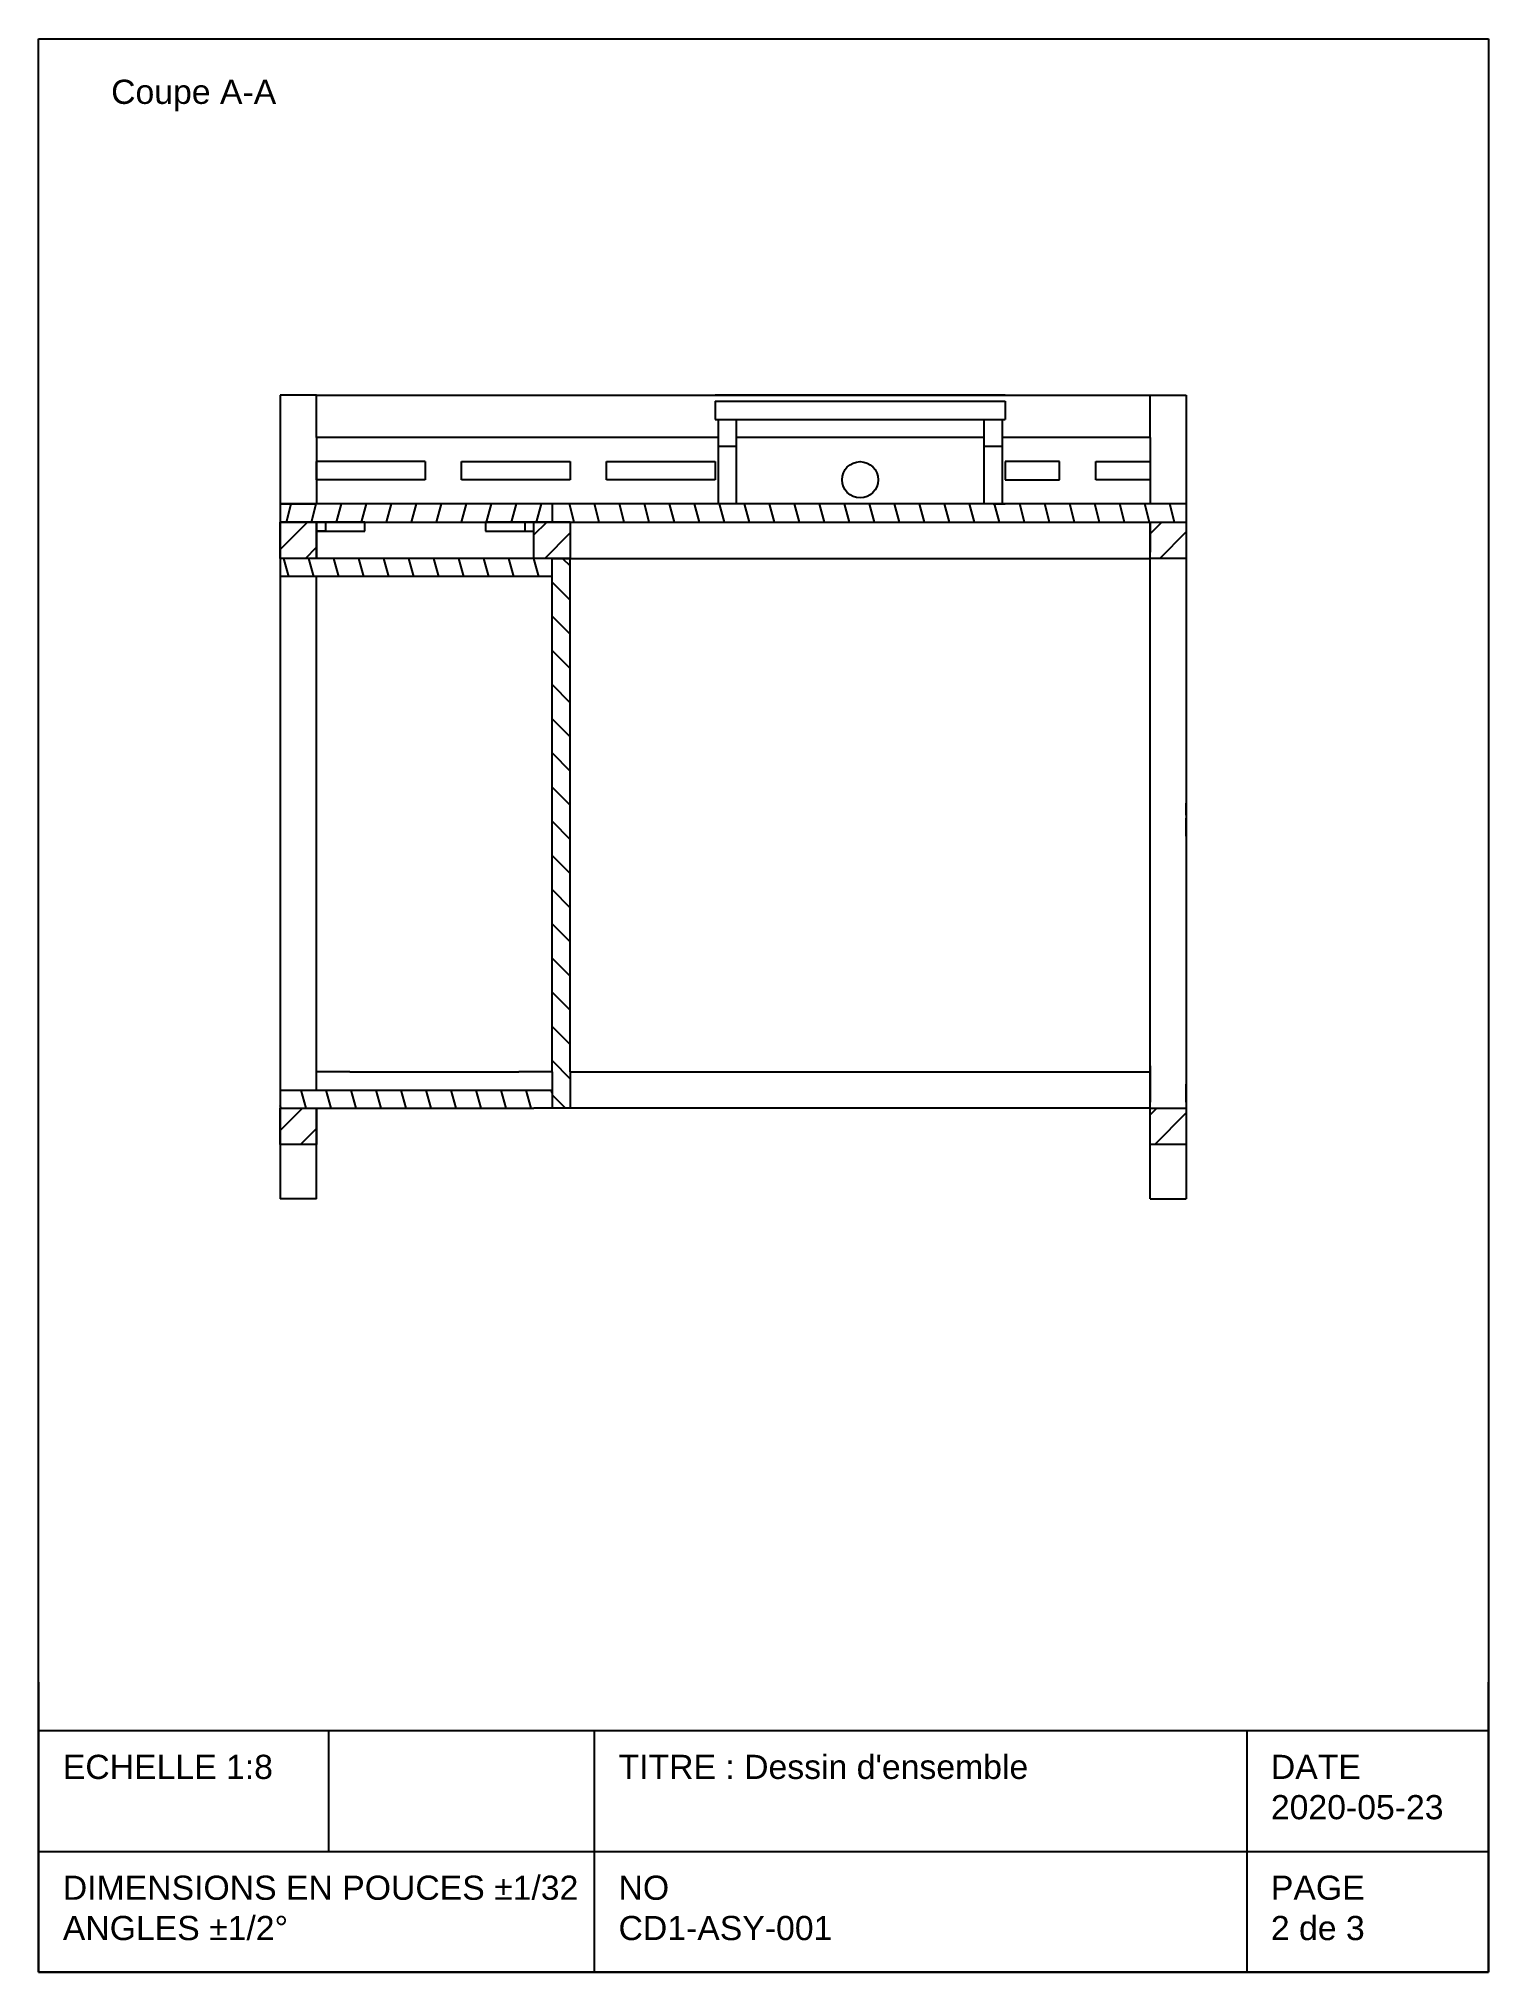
# Model space of a CAD drawing. Header units: inches. Extents: x -10 to 50, y -32 to 48.
import ezdxf

# ---------------------------------------------------------------- set-up
doc = ezdxf.new("R2010")
doc.units = ezdxf.units.IN
doc.header["$MEASUREMENT"] = 0
doc.linetypes.add('HIDDEN', pattern=[9.525, 6.35, -3.175])
doc.layers.get('0').update_dxf_attribs({"lineweight": 25})
doc.layers.add('Hidden', color=1, linetype='HIDDEN', lineweight=25, true_color=0xff0000)
doc.styles.add('textstyle11', font='')
doc.styles.add('textstyle12', font='')
doc.styles.add('textstyle13', font='')
doc.styles.add('textstyle14', font='')
doc.styles.add('textstyle15', font='')
doc.styles.add('textstyle16', font='')
doc.styles.add('textstyle17', font='')
doc.styles.get('textstyle11').set_extended_font_data('Arial')
doc.styles.get('textstyle12').set_extended_font_data('Arial')
doc.styles.get('textstyle13').set_extended_font_data('Arial')
doc.styles.get('textstyle14').set_extended_font_data('Arial')
doc.styles.get('textstyle15').set_extended_font_data('Arial')
doc.styles.get('textstyle16').set_extended_font_data('Arial')
doc.styles.get('textstyle17').set_extended_font_data('Arial')

# ---------------------------------------------------------------- blocks, each defined once
blk = doc.blocks.new('cartouche_ANSI_A')
for p, q in [((0, 10), (7.5, 10)), ((0, 0), (0, 10)), ((7.5, 10), (7.5, 0)), ((0, 1.5), (0, 0)), ((7.5, 0), (7.5, 1.5)), ((0, 1.25), (7.5, 1.25)), ((1.5, 1.25), (1.5, 0.625)), ((2.875, 0), (2.875, 1.25)), ((6.25, 1.25), (6.25, 0)), ((0, 0), (0, 0.75)), ((7.5, 0.75), (7.5, 0)), ((0, 0.625), (2.875, 0.625)), ((2.875, 0.625), (5.625, 0.625)), ((5.625, 0.625), (7.5, 0.625)), ((7.5, 0), (0, 0)), ((0, 0), (7.5, 0)), ((7.5, 0), (0, 0))]:
    blk.add_line(p, q)
at = {"char_height": 0.125, "attachment_point": 1}
for s, insert, style in [('ECHELLE 1:8', (0.125, 1.125), 'textstyle12'), ("TITRE : Dessin d'ensemble", (3, 1.125), 'textstyle14'), ('DATE\\P2020-05-23', (6.375, 1.125), 'textstyle16'), ('DIMENSIONS EN POUCES %%p1/32\\PANGLES %%p1/2%%d', (0.125, 0.5), 'textstyle11'), ('NO\\PCD1-ASY-001', (3, 0.5), 'textstyle13'), ('PAGE\\P2 de 3', (6.375, 0.5), 'textstyle15')]:
    blk.add_mtext(s, dxfattribs=dict(at, insert=insert, style=style))

msp = doc.modelspace()

# ---------------------------------------------------------------- hatches: boundary and pattern name
h = msp.add_hatch()
h.set_pattern_fill('ANSI31', color=256, scale=8, angle=30, style=0, pattern_type=0)
h.paths.add_polyline_path([(1.5, 28), (0, 28), (0, 28.75), (11.25, 28.75), (11.25, 28)], flags=0)
h = msp.add_hatch()
h.set_pattern_fill('ANSI31', color=256, scale=8, style=0, pattern_type=0)
h.paths.add_polyline_path([(1.5, 28), (1.5, 26.5), (0, 26.5), (0, 28)], flags=0)
h = msp.add_hatch()
h.set_pattern_fill('ANSI31', color=256, scale=8, style=0, pattern_type=0)
h.paths.add_polyline_path([(12, 28), (12, 26.5), (10.5, 26.5), (10.5, 28)], flags=0)
h = msp.add_hatch()
h.set_pattern_fill('ANSI31', color=256, scale=8, angle=60, style=0, pattern_type=0)
h.paths.add_polyline_path([(37.5, 28.75), (11.25, 28.75), (11.25, 28), (37.5, 28)], flags=0)
h = msp.add_hatch()
h.set_pattern_fill('ANSI31', color=256, scale=8, style=0, pattern_type=0)
h.paths.add_polyline_path([(37.5, 28), (37.5, 26.5), (36, 26.5), (36, 28)], flags=0)
h = msp.add_hatch()
h.set_pattern_fill('ANSI31', color=256, scale=8, angle=60, style=0, pattern_type=0)
h.paths.add_polyline_path([(11.25, 25.75), (0, 25.75), (0, 26.5), (1.5, 26.5), (11.25, 26.5)], flags=0)
h = msp.add_hatch()
h.set_pattern_fill('ANSI31', color=256, scale=8, angle=90, style=0, pattern_type=0)
h.paths.add_polyline_path([(12, 5.25), (12, 26.5), (11.25, 26.5), (11.25, 25.75), (11.25, 5.25), (11.25, 4.5), (11.25, 3.75), (12, 3.75)], flags=0)
h = msp.add_hatch()
h.set_pattern_fill('ANSI31', color=256, scale=8, angle=60, style=0, pattern_type=0)
h.paths.add_polyline_path([(0, 3.75), (10.5, 3.75), (11.25, 3.75), (11.25, 4.5), (0, 4.5)], flags=0)
h = msp.add_hatch()
h.set_pattern_fill('ANSI31', color=256, scale=8, style=0, pattern_type=0)
h.paths.add_polyline_path([(1.5, 3.75), (1.5, 2.25), (0, 2.25), (0, 3.75)], flags=0)
h = msp.add_hatch()
h.set_pattern_fill('ANSI31', color=256, scale=8, style=0, pattern_type=0)
h.paths.add_polyline_path([(37.5, 3.75), (37.5, 2.25), (36, 2.25), (36, 3.75)], flags=0)

# ---------------------------------------------------------------- linework, layer by layer
for p, q in [((1.5, 33.25), (0, 33.25)), ((0, 33.25), (0, 28.75)), ((1.5, 33.25), (36, 33.25)), ((1.5, 31.5), (1.5, 33.25)), ((30, 33.25), (18, 33.25)), ((18, 33), (30, 33)), ((18, 33), (18, 32.25)), ((30, 33), (30, 32.25)), ((36, 31.5), (36, 33.25)), ((36, 33.25), (37.5, 33.25)), ((37.5, 33.25), (37.5, 28.75)), ((18, 32.25), (18.75, 32.25)), ((18.125, 32.25), (18.125, 28.75)), ((18.75, 32.25), (29.25, 32.25)), ((18.875, 32.25), (18.875, 28.75)), ((29.125, 32.25), (29.125, 28.75)), ((29.25, 32.25), (30, 32.25)), ((29.875, 32.25), (29.875, 28.75)), ((18.125, 31.5), (1.5, 31.5)), ((1.5, 31.5), (1.5, 28.75)), ((23, 31.5), (18.875, 31.5)), ((29.125, 31.5), (18.875, 31.5)), ((29.125, 31.5), (25, 31.5)), ((36, 31.5), (29.875, 31.5)), ((36, 31.5), (36, 28.75)), ((18.875, 31.125), (18.125, 31.125)), ((29.875, 31.125), (29.125, 31.125)), ((11.25, 28.75), (0, 28.75)), ((0, 28.75), (0, 28)), ((0, 28.75), (1.5, 28.75)), ((0, 28.25), (0, 26.5)), ((1.5, 28), (0, 28)), ((0, 28), (0.75, 28)), ((0, 26.5), (0, 28)), ((0.75, 28), (27, 28)), ((1.5, 26.5), (1.5, 28)), ((1.5, 28), (10.25, 28)), ((1.5, 27.75), (1.5, 28)), ((1.5, 28), (1.5, 26.5)), ((1.5, 28), (1.75, 28)), ((1.5, 27.75), (1.5, 28)), ((1.5, 28), (1.875, 28)), ((1.5, 27.625), (1.5, 28)), ((3.5, 28), (1.5, 28)), ((1.5, 28), (1.5, 27.625)), ((1.875, 28), (1.875, 27.625)), ((3.5, 27.625), (3.5, 28)), ((10.5, 28), (8.5, 28)), ((8.5, 28), (8.5, 27.625)), ((10.5, 28), (10.125, 28)), ((10.125, 28), (10.125, 27.625)), ((10.25, 28), (10.5, 28)), ((10.5, 28), (10.25, 28)), ((10.5, 28), (11.25, 28)), ((12, 28), (10.5, 28)), ((10.5, 28), (11.25, 28)), ((10.5, 27.75), (10.5, 28)), ((10.5, 27.75), (10.5, 28)), ((10.5, 27.625), (10.5, 28)), ((10.5, 27.625), (10.5, 28)), ((37.5, 28.75), (11.25, 28.75)), ((11.25, 28.75), (11.25, 28)), ((11.25, 28), (36, 28)), ((11.25, 28), (12, 28)), ((12, 28), (11.25, 28)), ((12, 28), (36, 28)), ((12, 28), (12, 26.5)), ((29.5, 28.75), (30, 28.75)), ((36, 28), (37.5, 28)), ((36, 0), (36, 28)), ((36, 28), (37.5, 28)), ((36, 28), (36, 26.75)), ((36, 28), (36.75, 28)), ((36, 26.5), (36, 28)), ((37.5, 28.75), (37.5, 28)), ((37.5, 28), (37.5, 0)), ((37.5, 28), (37.5, 26.5)), ((1.5, 26.75), (1.5, 27.75)), ((1.875, 27.625), (1.5, 27.625)), ((1.5, 27.625), (3.5, 27.625)), ((8.5, 27.625), (10.5, 27.625)), ((10.125, 27.625), (10.5, 27.625)), ((10.5, 26.5), (10.5, 27.75)), ((0, 26.5), (0, 25.75)), ((1.5, 26.5), (0, 26.5)), ((11.25, 26.5), (1.5, 26.5)), ((12, 26.5), (10.5, 26.5)), ((11.25, 25.75), (11.25, 26.5)), ((11.25, 26.5), (12, 26.5)), ((12, 5.25), (12, 26.5)), ((12, 26.5), (36, 26.5)), ((37.5, 26.5), (36, 26.5)), ((0, 25.75), (0, 4.5)), ((11.25, 25.75), (0, 25.75)), ((1.5, 4.5), (1.5, 25.75)), ((11.25, 5.25), (11.25, 25.75)), ((37.5, 15.875), (37.5, 16.375)), ((37.5, 15), (37.5, 15.75)), ((2.875, 5.25), (1.5, 5.25)), ((2.875, 5.25), (9.875, 5.25)), ((11.25, 5.25), (9.875, 5.25)), ((11.25, 5.25), (11.25, 4.5)), ((12, 5.25), (36, 5.25)), ((12, 5.25), (12, 3.75)), ((36, 5.5), (36, 4)), ((0, 4.5), (0, 3.75)), ((0, 4.5), (11.25, 4.5)), ((11.25, 4.5), (11.25, 3.75)), ((37.5, 4), (37.5, 4.75)), ((0, 3.75), (0, 0)), ((0, 3.75), (1.5, 3.75)), ((0, 3.75), (1.5, 3.75)), ((0, 2.25), (0, 3.75)), ((1.5, 0), (1.5, 3.75)), ((1.5, 3.75), (10.5, 3.75)), ((1.5, 3.75), (1.5, 2.25)), ((11.25, 3.75), (10.5, 3.75)), ((12, 3.75), (11.25, 3.75)), ((36, 3.75), (12, 3.75)), ((36, 3.75), (37.5, 3.75)), ((36, 2.25), (36, 3.75)), ((37.5, 3.75), (37.5, 2.25)), ((1.5, 2.25), (0, 2.25)), ((37.5, 2.25), (36, 2.25)), ((1.5, 0), (0, 0)), ((36, 0), (37.5, 0))]:
    msp.add_line(p, q)
msp.add_circle((24, 29.75), 0.75)
at = {"layer": 'Hidden'}
for p, q in [((6, 30.5), (1.5, 30.5)), ((1.5, 29.75), (1.5, 30.5)), ((6, 30.5), (6, 29.75)), ((7.5, 30.5), (12, 30.5)), ((7.5, 29.75), (7.5, 30.5)), ((12, 30.5), (12, 29.75)), ((13.5, 30.5), (18, 30.5)), ((13.5, 29.75), (13.5, 30.5)), ((18, 30.5), (18, 29.75)), ((32.25, 30.5), (30, 30.5)), ((30, 30.5), (30, 29.75)), ((32.25, 29.75), (32.25, 30.5)), ((33.75, 30.5), (36, 30.5)), ((33.75, 29.75), (33.75, 30.5)), ((36, 30.5), (36, 29.75)), ((6, 29.75), (1.5, 29.75)), ((12, 29.75), (7.5, 29.75)), ((18, 29.75), (13.5, 29.75)), ((30, 29.75), (32.25, 29.75)), ((36, 29.75), (33.75, 29.75))]:
    msp.add_line(p, q, dxfattribs=at)

# ---------------------------------------------------------------- block references
at = {"xscale": 8, "yscale": 8}
msp.add_blockref('cartouche_ANSI_A', (-10, -32), dxfattribs=at)

# ---------------------------------------------------------------- texts
at = {"insert": (-7, 45), "char_height": 1, "attachment_point": 7, "style": 'textstyle17'}
msp.add_mtext('Coupe A-A', dxfattribs=at)

doc.saveas('drawing.dxf')
